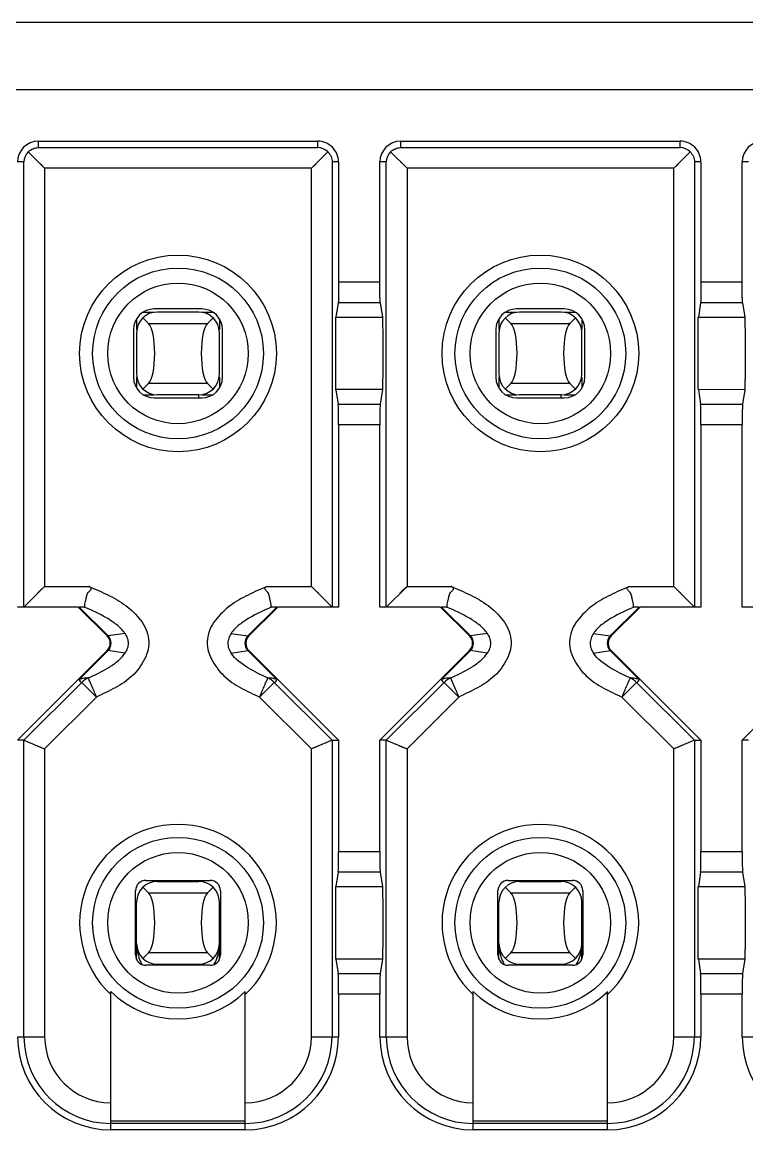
# Model space of a CAD drawing. Header units: millimetres. Extents: x 2890 to 3977, y 86 to 903.
# Drawn here: x 3033.2 to 3040.2, y 720.89 to 731.59 of the extents above; entities that cross this region are included whole.
import ezdxf

# ---------------------------------------------------------------- set-up
doc = ezdxf.new("R2010")
doc.units = ezdxf.units.MM
doc.layers.add('00_COMPONENTS', color=7, linetype='Continuous')

msp = doc.modelspace()

# ---------------------------------------------------------------- linework, layer by layer
at = {"color": 7, "linetype": 'Continuous'}
for p, q in [((3015.252, 730.936), (3057.652, 730.936)), ((3033.352, 730.436), (3033.352, 730.374)), ((3033.352, 730.436), (3036.052, 730.436)), ((3036.052, 730.374), (3036.052, 730.436)), ((3036.852, 730.436), (3036.852, 730.374)), ((3036.852, 730.436), (3039.552, 730.436)), ((3039.552, 730.374), (3039.552, 730.436)), ((3033.255, 730.333), (3033.414, 730.175)), ((3033.352, 730.374), (3036.052, 730.374)), ((3036.149, 730.333), (3035.991, 730.175)), ((3036.755, 730.333), (3036.914, 730.175)), ((3036.852, 730.374), (3039.552, 730.374)), ((3039.649, 730.333), (3039.491, 730.175)), ((3033.214, 730.236), (3033.152, 730.236)), ((3033.214, 725.936), (3033.214, 730.236)), ((3033.414, 730.175), (3033.414, 726.136)), ((3035.991, 730.175), (3033.414, 730.175)), ((3035.991, 726.136), (3035.991, 730.175)), ((3036.191, 730.236), (3036.191, 725.936)), ((3036.252, 730.236), (3036.191, 730.236)), ((3036.252, 730.236), (3036.252, 729.076)), ((3036.652, 729.076), (3036.652, 730.236)), ((3036.714, 730.236), (3036.652, 730.236)), ((3036.714, 725.936), (3036.714, 730.236)), ((3036.914, 730.175), (3036.914, 726.136)), ((3039.491, 730.175), (3036.914, 730.175)), ((3039.491, 726.136), (3039.491, 730.175)), ((3039.691, 730.236), (3039.691, 725.936)), ((3039.752, 730.236), (3039.691, 730.236)), ((3039.752, 730.236), (3039.752, 729.076)), ((3040.152, 729.076), (3040.152, 730.236)), ((3040.214, 730.236), (3040.152, 730.236)), ((3036.252, 729.076), (3036.652, 729.076)), ((3039.752, 729.076), (3040.152, 729.076)), ((3034.367, 728.786), (3034.472, 728.786)), ((3034.932, 728.816), (3034.472, 728.816)), ((3034.902, 728.786), (3034.502, 728.786)), ((3034.932, 728.786), (3035.037, 728.786)), ((3036.25, 728.876), (3036.228, 728.736)), ((3036.654, 728.876), (3036.25, 728.876)), ((3036.654, 728.876), (3036.676, 728.737)), ((3037.867, 728.786), (3037.972, 728.786)), ((3038.432, 728.816), (3037.972, 728.816)), ((3038.402, 728.786), (3038.002, 728.786)), ((3038.432, 728.786), (3038.537, 728.786)), ((3039.75, 728.876), (3039.728, 728.737)), ((3040.154, 728.876), (3039.75, 728.876)), ((3040.154, 728.876), (3040.176, 728.736)), ((3034.302, 728.721), (3034.302, 728.616)), ((3034.417, 728.676), (3034.363, 728.73)), ((3034.417, 728.676), (3034.987, 728.676)), ((3035.041, 728.73), (3034.987, 728.676)), ((3035.102, 728.721), (3035.102, 728.616)), ((3036.228, 728.737), (3036.676, 728.737)), ((3037.802, 728.721), (3037.802, 728.616)), ((3037.917, 728.676), (3037.863, 728.73)), ((3037.917, 728.676), (3038.487, 728.676)), ((3038.541, 728.73), (3038.487, 728.676)), ((3038.602, 728.721), (3038.602, 728.616)), ((3039.728, 728.737), (3040.176, 728.736)), ((3034.272, 728.616), (3034.272, 728.156)), ((3034.302, 728.586), (3034.302, 728.186)), ((3035.102, 728.186), (3035.102, 728.586)), ((3035.132, 728.156), (3035.132, 728.616)), ((3037.772, 728.616), (3037.772, 728.156)), ((3037.802, 728.586), (3037.802, 728.186)), ((3038.602, 728.186), (3038.602, 728.586)), ((3038.632, 728.156), (3038.632, 728.616)), ((3034.302, 728.156), (3034.302, 728.051)), ((3035.102, 728.156), (3035.102, 728.051)), ((3037.802, 728.156), (3037.802, 728.051)), ((3038.602, 728.156), (3038.602, 728.051)), ((3034.363, 728.042), (3034.417, 728.096)), ((3034.987, 728.096), (3034.417, 728.096)), ((3034.987, 728.096), (3035.041, 728.042)), ((3036.676, 728.036), (3036.228, 728.036)), ((3036.228, 728.035), (3036.25, 727.896)), ((3036.676, 728.036), (3036.654, 727.896)), ((3037.863, 728.042), (3037.917, 728.096)), ((3038.487, 728.096), (3037.917, 728.096)), ((3038.487, 728.096), (3038.541, 728.042)), ((3039.728, 728.036), (3039.75, 727.896)), ((3040.176, 728.035), (3039.728, 728.036)), ((3040.176, 728.035), (3040.154, 727.896)), ((3034.367, 727.986), (3034.472, 727.986)), ((3034.472, 727.956), (3034.932, 727.956)), ((3034.902, 727.986), (3034.502, 727.986)), ((3034.902, 727.956), (3034.902, 727.982)), ((3034.932, 727.986), (3035.037, 727.986)), ((3037.867, 727.986), (3037.972, 727.986)), ((3037.972, 727.956), (3038.432, 727.956)), ((3038.402, 727.986), (3038.002, 727.986)), ((3038.402, 727.956), (3038.402, 727.982)), ((3038.432, 727.986), (3038.537, 727.986)), ((3036.25, 727.896), (3036.654, 727.896)), ((3039.75, 727.896), (3040.154, 727.896)), ((3036.252, 727.696), (3036.252, 725.936)), ((3036.652, 727.696), (3036.252, 727.696)), ((3036.652, 725.936), (3036.652, 727.696)), ((3039.752, 727.696), (3039.752, 725.936)), ((3040.152, 727.696), (3039.752, 727.696)), ((3040.152, 725.936), (3040.152, 727.696)), ((3033.214, 725.936), (3033.414, 726.136)), ((3033.414, 726.136), (3033.841, 726.136)), ((3035.563, 726.136), (3035.991, 726.136)), ((3036.191, 725.936), (3035.991, 726.136)), ((3036.714, 725.936), (3036.914, 726.136)), ((3036.914, 726.136), (3037.341, 726.136)), ((3039.063, 726.136), (3039.491, 726.136)), ((3039.691, 725.936), (3039.491, 726.136)), ((3033.739, 725.936), (3033.152, 725.936)), ((3033.214, 725.936), (3033.216, 725.938)), ((3033.739, 725.936), (3034.018, 725.657)), ((3034.027, 725.657), (3033.747, 725.936)), ((3033.8, 725.936), (3033.747, 725.936)), ((3035.377, 725.657), (3035.657, 725.936)), ((3035.386, 725.657), (3035.665, 725.936)), ((3035.657, 725.936), (3035.604, 725.936)), ((3036.252, 725.936), (3035.665, 725.936)), ((3036.191, 725.936), (3036.188, 725.938)), ((3037.239, 725.936), (3036.652, 725.936)), ((3036.714, 725.936), (3036.716, 725.938)), ((3037.239, 725.936), (3037.518, 725.657)), ((3037.527, 725.657), (3037.247, 725.936)), ((3037.3, 725.936), (3037.247, 725.936)), ((3038.877, 725.657), (3039.157, 725.936)), ((3038.886, 725.657), (3039.165, 725.936)), ((3039.157, 725.936), (3039.104, 725.936)), ((3039.752, 725.936), (3039.165, 725.936)), ((3039.691, 725.936), (3039.688, 725.938)), ((3040.739, 725.936), (3040.152, 725.936)), ((3034.189, 725.681), (3034.027, 725.657)), ((3035.215, 725.681), (3035.377, 725.657)), ((3037.689, 725.681), (3037.527, 725.657)), ((3038.715, 725.681), (3038.877, 725.657)), ((3034.018, 725.657), (3034.027, 725.657)), ((3035.377, 725.657), (3035.386, 725.657)), ((3038.877, 725.657), (3038.886, 725.657)), ((3034.018, 725.515), (3033.152, 724.649)), ((3033.747, 725.236), (3034.027, 725.515)), ((3034.027, 725.515), (3034.018, 725.515)), ((3034.189, 725.491), (3034.027, 725.515)), ((3035.215, 725.491), (3035.377, 725.515)), ((3035.657, 725.236), (3035.377, 725.515)), ((3035.386, 725.515), (3035.377, 725.515)), ((3036.252, 724.649), (3035.386, 725.515)), ((3037.518, 725.515), (3036.652, 724.649)), ((3037.247, 725.236), (3037.527, 725.515)), ((3037.689, 725.491), (3037.527, 725.515)), ((3038.715, 725.491), (3038.877, 725.515)), ((3039.157, 725.236), (3038.877, 725.515)), ((3038.886, 725.515), (3038.877, 725.515)), ((3039.752, 724.649), (3038.886, 725.515)), ((3041.018, 725.515), (3040.152, 724.649)), ((3035.599, 725.249), (3035.568, 725.251)), ((3039.099, 725.249), (3039.068, 725.251)), ((3033.772, 725.208), (3033.214, 724.649)), ((3033.761, 725.241), (3033.747, 725.236)), ((3033.76, 725.24), (3033.747, 725.236)), ((3033.914, 725.066), (3033.772, 725.208)), ((3035.632, 725.208), (3035.49, 725.066)), ((3036.191, 724.649), (3035.632, 725.208)), ((3037.272, 725.208), (3036.714, 724.649)), ((3037.261, 725.241), (3037.247, 725.236)), ((3037.26, 725.24), (3037.247, 725.236)), ((3037.414, 725.066), (3037.272, 725.208)), ((3039.132, 725.208), (3038.99, 725.066)), ((3039.691, 724.649), (3039.132, 725.208)), ((3033.414, 724.566), (3033.915, 725.067)), ((3035.489, 725.067), (3035.991, 724.566)), ((3036.914, 724.566), (3037.415, 725.067)), ((3038.989, 725.067), (3039.491, 724.566)), ((3033.214, 724.649), (3033.152, 724.649)), ((3033.214, 721.786), (3033.214, 724.649)), ((3033.214, 724.649), (3033.414, 724.566)), ((3036.191, 724.649), (3035.991, 724.566)), ((3036.191, 724.649), (3036.191, 721.786)), ((3036.191, 724.649), (3036.252, 724.649)), ((3036.252, 724.649), (3036.252, 723.576)), ((3036.652, 723.576), (3036.652, 724.649)), ((3036.714, 724.649), (3036.652, 724.649)), ((3036.714, 721.786), (3036.714, 724.649)), ((3036.714, 724.649), (3036.914, 724.566)), ((3039.691, 724.649), (3039.491, 724.566)), ((3039.691, 724.649), (3039.691, 721.786)), ((3039.691, 724.649), (3039.752, 724.649)), ((3039.752, 724.649), (3039.752, 723.576)), ((3040.152, 723.576), (3040.152, 724.649)), ((3040.214, 724.649), (3040.152, 724.649)), ((3033.414, 724.566), (3033.414, 721.786)), ((3035.991, 721.786), (3035.991, 724.566)), ((3036.914, 724.566), (3036.914, 721.786)), ((3039.491, 721.786), (3039.491, 724.566)), ((3036.252, 723.576), (3036.652, 723.576)), ((3039.752, 723.576), (3040.152, 723.576)), ((3036.25, 723.376), (3036.228, 723.236)), ((3036.654, 723.376), (3036.25, 723.376)), ((3036.654, 723.376), (3036.676, 723.237)), ((3039.75, 723.376), (3039.728, 723.236)), ((3040.154, 723.376), (3039.75, 723.376)), ((3040.154, 723.376), (3040.176, 723.237)), ((3034.417, 723.176), (3034.363, 723.23)), ((3034.392, 723.296), (3035.012, 723.296)), ((3034.502, 723.286), (3034.902, 723.286)), ((3035.041, 723.23), (3034.987, 723.176)), ((3036.228, 723.237), (3036.676, 723.237)), ((3037.917, 723.176), (3037.863, 723.23)), ((3037.892, 723.296), (3038.512, 723.296)), ((3038.002, 723.286), (3038.402, 723.286)), ((3038.541, 723.23), (3038.487, 723.176)), ((3039.728, 723.237), (3040.176, 723.237)), ((3034.292, 722.576), (3034.292, 723.196)), ((3034.417, 723.176), (3034.987, 723.176)), ((3035.112, 723.196), (3035.112, 722.576)), ((3037.792, 722.576), (3037.792, 723.196)), ((3037.917, 723.176), (3038.487, 723.176)), ((3038.612, 723.196), (3038.612, 722.576)), ((3034.302, 722.533), (3034.302, 723.086)), ((3035.102, 722.533), (3035.102, 723.086)), ((3037.802, 722.533), (3037.802, 723.086)), ((3038.602, 722.533), (3038.602, 723.086)), ((3034.363, 722.542), (3034.417, 722.596)), ((3034.987, 722.596), (3034.417, 722.596)), ((3034.987, 722.596), (3035.041, 722.542)), ((3037.863, 722.542), (3037.917, 722.596)), ((3038.487, 722.596), (3037.917, 722.596)), ((3038.487, 722.596), (3038.541, 722.542)), ((3035.012, 722.476), (3034.392, 722.476)), ((3034.502, 722.486), (3034.502, 722.476)), ((3034.502, 722.486), (3034.902, 722.486)), ((3034.902, 722.476), (3034.902, 722.486)), ((3036.676, 722.536), (3036.228, 722.536)), ((3036.228, 722.535), (3036.25, 722.396)), ((3036.676, 722.536), (3036.654, 722.396)), ((3038.512, 722.476), (3037.892, 722.476)), ((3038.002, 722.486), (3038.002, 722.476)), ((3038.002, 722.486), (3038.402, 722.486)), ((3038.402, 722.476), (3038.402, 722.486)), ((3040.176, 722.536), (3039.728, 722.536)), ((3039.728, 722.535), (3039.75, 722.396)), ((3040.176, 722.536), (3040.154, 722.396)), ((3036.25, 722.396), (3036.654, 722.396)), ((3039.75, 722.396), (3040.154, 722.396)), ((3034.052, 720.886), (3034.052, 722.223)), ((3035.352, 720.886), (3035.352, 722.223)), ((3036.252, 722.196), (3036.252, 721.786)), ((3036.652, 722.196), (3036.252, 722.196)), ((3036.652, 721.786), (3036.652, 722.196)), ((3037.552, 720.886), (3037.552, 722.223)), ((3038.852, 720.886), (3038.852, 722.223)), ((3039.752, 722.196), (3039.752, 721.786)), ((3040.152, 722.196), (3039.752, 722.196)), ((3040.152, 721.786), (3040.152, 722.196)), ((3033.152, 721.786), (3033.414, 721.786)), ((3035.991, 721.786), (3036.252, 721.786)), ((3036.652, 721.786), (3036.914, 721.786)), ((3039.491, 721.786), (3039.752, 721.786)), ((3040.152, 721.786), (3040.414, 721.786)), ((3034.052, 720.974), (3035.352, 720.974)), ((3037.552, 720.974), (3038.852, 720.974)), ((3035.352, 720.948), (3034.052, 720.948)), ((3035.352, 720.886), (3034.052, 720.886)), ((3038.852, 720.948), (3037.552, 720.948)), ((3038.852, 720.886), (3037.552, 720.886))]:
    msp.add_line(p, q, dxfattribs=at)
for points in [[(3033.255, 730.333), (3033.274, 730.314), (3033.297, 730.291)], [(3036.149, 730.333), (3036.13, 730.314), (3036.107, 730.291)], [(3036.755, 730.333), (3036.774, 730.314), (3036.797, 730.291)], [(3039.649, 730.333), (3039.63, 730.314), (3039.607, 730.291)], [(3033.351, 730.237), (3033.382, 730.207), (3033.414, 730.175)], [(3036.053, 730.237), (3036.023, 730.206), (3035.991, 730.175)], [(3036.851, 730.237), (3036.882, 730.207), (3036.914, 730.175)], [(3039.553, 730.237), (3039.523, 730.206), (3039.491, 730.175)], [(3033.346, 726.069), (3033.378, 726.101), (3033.414, 726.136)], [(3036.058, 726.069), (3036.026, 726.1), (3035.991, 726.136)], [(3036.846, 726.069), (3036.878, 726.101), (3036.914, 726.136)], [(3039.558, 726.069), (3039.526, 726.1), (3039.491, 726.136)], [(3036.188, 725.938), (3036.17, 725.957), (3036.153, 725.973), (3036.134, 725.993), (3036.111, 726.015)], [(3039.688, 725.938), (3039.67, 725.957), (3039.653, 725.973), (3039.634, 725.993), (3039.611, 726.015)], [(3033.216, 725.938), (3033.235, 725.957), (3033.251, 725.973)], [(3036.716, 725.938), (3036.735, 725.957), (3036.751, 725.973)], [(3035.599, 725.249), (3035.584, 725.25), (3035.568, 725.251)], [(3039.099, 725.249), (3039.084, 725.25), (3039.068, 725.251)], [(3033.214, 724.649), (3033.218, 724.648), (3033.229, 724.643)], [(3036.191, 724.649), (3036.186, 724.648), (3036.175, 724.643)], [(3036.714, 724.649), (3036.718, 724.648), (3036.729, 724.643)], [(3039.691, 724.649), (3039.686, 724.648), (3039.675, 724.643)], [(3033.334, 724.599), (3033.372, 724.584), (3033.414, 724.566)], [(3036.07, 724.599), (3036.032, 724.583), (3035.991, 724.566)], [(3036.834, 724.599), (3036.872, 724.584), (3036.914, 724.566)], [(3039.57, 724.599), (3039.532, 724.583), (3039.491, 724.566)]]:
    msp.add_lwpolyline(points, dxfattribs=at)
for centre, radius in [((3034.702, 728.386), 0.95), ((3038.202, 728.386), 0.95), ((3034.702, 728.386), 0.825), ((3038.202, 728.386), 0.825), ((3034.702, 728.386), 0.679), ((3038.202, 728.386), 0.679), ((3034.702, 722.886), 0.825), ((3038.202, 722.886), 0.825), ((3034.702, 722.886), 0.679), ((3038.202, 722.886), 0.679)]:
    msp.add_circle(centre, radius, dxfattribs=at)
for centre, radius, start, end in [((3033.352, 730.236), 0.2, 90.0009, 180.0009), ((3036.052, 730.236), 0.2, 0.0009, 90.0009), ((3036.852, 730.236), 0.2, 90.0009, 180.0009), ((3039.552, 730.236), 0.2, 0.0009, 90.0009), ((3040.352, 730.236), 0.2, 90.0009, 180.0009), ((3033.352, 730.235), 0.138, 134.5333, 179.4175), ((3036.051, 730.236), 0.138, 44.5332, 89.4173), ((3036.852, 730.235), 0.138, 134.5333, 179.4175), ((3039.551, 730.236), 0.138, 44.5332, 89.4173), ((3034.472, 728.616), 0.2, 90, 180), ((3034.502, 728.586), 0.2, 90, 180), ((3034.902, 728.586), 0.2, 0, 90), ((3034.932, 728.616), 0.2, 0, 90), ((3037.972, 728.616), 0.2, 90, 180), ((3038.002, 728.586), 0.2, 90, 180), ((3038.402, 728.586), 0.2, 0, 90), ((3038.432, 728.616), 0.2, 0, 90), ((3034.472, 728.156), 0.2, 180, 270), ((3034.502, 728.186), 0.2, 180, 270), ((3034.902, 728.186), 0.2, 270, 0), ((3034.932, 728.156), 0.2, 270, 0), ((3037.972, 728.156), 0.2, 180, 270), ((3038.002, 728.186), 0.2, 180, 270), ((3038.402, 728.186), 0.2, 270, 0), ((3038.432, 728.156), 0.2, 270, 0), ((3033.956, 725.586), 0.0999, 314.9667, 45.0333), ((3035.448, 725.586), 0.1, 135.0019, 224.9985), ((3035.457, 725.586), 0.1, 179.997, 225.0046), ((3037.456, 725.586), 0.0999, 314.9667, 45.0333), ((3038.948, 725.586), 0.1, 135.0019, 224.9985), ((3038.957, 725.586), 0.1, 179.997, 225.0046), ((3040.693, 722.838), 5.662, 156.1188, 156.2373), ((3044.193, 722.838), 5.662, 156.1188, 156.2373), ((3034.702, 722.886), 0.95, 313.1736, 226.8265), ((3038.202, 722.886), 0.95, 313.1736, 226.8265), ((3034.392, 723.196), 0.1, 90, 180), ((3034.502, 723.086), 0.2, 90, 180), ((3034.902, 723.086), 0.2, 0, 90), ((3035.012, 723.196), 0.1, 0, 90), ((3037.892, 723.196), 0.1, 90, 180), ((3038.002, 723.086), 0.2, 90, 180), ((3038.402, 723.086), 0.2, 0, 90), ((3038.512, 723.196), 0.1, 0, 90), ((3034.502, 722.686), 0.2, 180, 270), ((3034.902, 722.686), 0.2, 270, 0), ((3038.002, 722.686), 0.2, 180, 270), ((3038.402, 722.686), 0.2, 270, 0), ((3034.392, 722.576), 0.1, 180, 270), ((3034.738, 722.686), 0.436, 183.0447, 186.6288), ((3034.751, 722.688), 0.449, 186.6439, 192.0251), ((3034.746, 722.687), 0.443, 191.9848, 196.2987), ((3035.012, 722.576), 0.1, 270, 0), ((3034.659, 722.686), 0.443, 343.6801, 348.0096), ((3034.654, 722.688), 0.449, 347.9689, 353.3565), ((3034.666, 722.686), 0.436, 353.3714, 356.956), ((3037.892, 722.576), 0.1, 180, 270), ((3038.238, 722.686), 0.436, 183.0447, 186.6288), ((3038.251, 722.688), 0.449, 186.6439, 192.0251), ((3038.246, 722.687), 0.443, 191.9848, 196.2987), ((3038.512, 722.576), 0.1, 270, 0), ((3038.159, 722.686), 0.443, 343.6801, 348.0096), ((3038.154, 722.688), 0.449, 347.9689, 353.3565), ((3038.166, 722.686), 0.436, 353.3714, 356.956), ((3034.702, 722.886), 0.929, 225.573, 314.427), ((3038.202, 722.886), 0.929, 225.573, 314.427), ((3034.052, 721.786), 0.9, 180, 270), ((3034.052, 721.786), 0.838, 180, 270), ((3034.052, 721.786), 0.638, 180, 270), ((3035.352, 721.786), 0.9, 270, 0), ((3035.352, 721.786), 0.838, 270, 0), ((3035.352, 721.786), 0.638, 270, 0), ((3037.552, 721.786), 0.9, 180, 270), ((3037.552, 721.786), 0.838, 180, 270), ((3037.552, 721.786), 0.638, 180, 270), ((3038.852, 721.786), 0.9, 270, 0), ((3038.852, 721.786), 0.838, 270, 0), ((3038.852, 721.786), 0.638, 270, 0), ((3041.052, 721.786), 0.9, 180, 270)]:
    msp.add_arc(centre, radius, start, end, dxfattribs=at)
for centre, major_axis, ratio, start_param, end_param in [((3034.397, 728.386), (0, 0.3), 0.267949, -2.879793, -0.261799), ((3035.007, 728.386), (0, 0.3), 0.267949, 0.261799, 2.879793), ((3037.897, 728.386), (0, 0.3), 0.267949, -2.879793, -0.261799), ((3038.507, 728.386), (0, 0.3), 0.267949, 0.261799, 2.879793), ((3036.25, 727.696), (0, 0.2), 0.008727, -1.570796, -0.053344), ((3036.654, 727.696), (0, 0.2), 0.008727, 0.053344, 1.570796), ((3039.75, 727.696), (0, 0.2), 0.008727, -1.570796, -0.053343), ((3040.154, 727.696), (0, 0.2), 0.008727, 0.053343, 1.570796), ((3033.947, 725.586), (-0.1, 0), 0.999962, 2.356231, 3.926954), ((3035.457, 725.586), (0.1, 0), 0.999962, 2.356231, 3.141593), ((3037.447, 725.586), (-0.1, 0), 0.999962, 8.639416, 10.210139), ((3038.957, 725.586), (0.1, 0), 0.999962, 2.356231, 3.141593), ((3036.25, 723.576), (0, 0.2), 0.008727, -3.08825, -1.570796), ((3036.654, 723.576), (0, 0.2), 0.008727, 1.570796, 3.08825), ((3039.75, 723.576), (0, 0.2), 0.008727, -3.08825, -1.570796), ((3040.154, 723.576), (0, 0.2), 0.008727, -4.712389, -3.194935), ((3034.397, 722.886), (0, 0.3), 0.267949, -2.879793, -0.261799), ((3035.007, 722.886), (0, 0.3), 0.267949, 0.261799, 2.879793), ((3037.897, 722.886), (0, 0.3), 0.267949, -2.879793, -0.261799), ((3038.507, 722.886), (0, 0.3), 0.267949, 0.261799, 2.879793), ((3036.25, 722.196), (0, 0.2), 0.008727, -1.570796, -0.053344), ((3036.654, 722.196), (0, 0.2), 0.008727, 0.053344, 1.570796), ((3039.75, 722.196), (0, 0.2), 0.008727, -1.570796, -0.053344), ((3040.154, 722.196), (0, 0.2), 0.008727, 0.053344, 1.570796)]:
    msp.add_ellipse(centre, major_axis=major_axis, ratio=ratio, start_param=start_param, end_param=end_param, dxfattribs=at)
for points, knots in [([(3033.255, 730.333), (3033.268, 730.346), (3033.299, 730.367), (3033.335, 730.374), (3033.352, 730.374)], [0, 0, 0, 0, 0.51628, 1, 1, 1, 1]), ([(3036.149, 730.333), (3036.162, 730.32), (3036.183, 730.29), (3036.19, 730.253), (3036.191, 730.236)], [0, 0, 0, 0, 0.51628, 1, 1, 1, 1]), ([(3036.755, 730.333), (3036.768, 730.346), (3036.799, 730.367), (3036.835, 730.374), (3036.852, 730.374)], [0, 0, 0, 0, 0.51628, 1, 1, 1, 1]), ([(3039.649, 730.333), (3039.662, 730.32), (3039.683, 730.29), (3039.69, 730.253), (3039.691, 730.236)], [0, 0, 0, 0, 0.51628, 1, 1, 1, 1]), ([(3036.252, 729.076), (3036.252, 729.051), (3036.252, 729.005), (3036.252, 728.945), (3036.251, 728.903), (3036.251, 728.882), (3036.25, 728.876)], [0, 0, 0, 0, 0.370849, 0.688911, 0.909048, 1, 1, 1, 1]), ([(3036.654, 728.876), (3036.653, 728.882), (3036.654, 728.903), (3036.652, 728.945), (3036.652, 729.005), (3036.652, 729.051), (3036.652, 729.076)], [0, 0, 0, 0, 0.090952, 0.311089, 0.629151, 1, 1, 1, 1]), ([(3039.752, 729.076), (3039.752, 729.051), (3039.752, 729.005), (3039.752, 728.945), (3039.751, 728.903), (3039.751, 728.882), (3039.75, 728.876)], [0, 0, 0, 0, 0.370849, 0.688911, 0.909048, 1, 1, 1, 1]), ([(3040.154, 728.876), (3040.153, 728.882), (3040.154, 728.903), (3040.152, 728.945), (3040.152, 729.005), (3040.152, 729.051), (3040.152, 729.076)], [0, 0, 0, 0, 0.090952, 0.311089, 0.629151, 1, 1, 1, 1]), ([(3036.225, 728.386), (3036.225, 728.408), (3036.225, 728.453), (3036.225, 728.518), (3036.225, 728.578), (3036.225, 728.631), (3036.226, 728.669), (3036.226, 728.694), (3036.226, 728.709), (3036.227, 728.72), (3036.227, 728.729), (3036.228, 728.733), (3036.227, 728.736), (3036.228, 728.736)], [0, 0, 0, 0, 0.195502, 0.383789, 0.556967, 0.708566, 0.832741, 0.882935, 0.924612, 0.957378, 0.980936, 0.995165, 1, 1, 1, 1]), ([(3036.676, 728.736), (3036.677, 728.737), (3036.676, 728.733), (3036.677, 728.729), (3036.677, 728.72), (3036.678, 728.709), (3036.678, 728.694), (3036.678, 728.669), (3036.679, 728.631), (3036.679, 728.579), (3036.679, 728.519), (3036.679, 728.454), (3036.68, 728.387), (3036.679, 728.319), (3036.679, 728.254), (3036.679, 728.195), (3036.679, 728.142), (3036.678, 728.104), (3036.678, 728.078), (3036.678, 728.063), (3036.677, 728.052), (3036.677, 728.043), (3036.676, 728.039), (3036.677, 728.036), (3036.676, 728.035)], [0, 0, 0, 0, 0.002363, 0.009586, 0.02152, 0.037999, 0.058844, 0.083866, 0.145657, 0.221162, 0.3074, 0.401038, 0.498517, 0.596079, 0.689966, 0.776564, 0.852578, 0.915133, 0.940557, 0.961702, 0.978293, 0.990201, 0.997429, 1, 1, 1, 1]), ([(3039.725, 728.387), (3039.725, 728.409), (3039.725, 728.454), (3039.725, 728.518), (3039.725, 728.578), (3039.725, 728.63), (3039.726, 728.669), (3039.726, 728.694), (3039.726, 728.709), (3039.727, 728.72), (3039.727, 728.729), (3039.728, 728.733), (3039.727, 728.737), (3039.728, 728.737)], [0, 0, 0, 0, 0.194261, 0.381494, 0.553953, 0.705283, 0.829858, 0.880531, 0.922799, 0.956203, 0.980346, 0.995002, 1, 1, 1, 1]), ([(3040.176, 728.737), (3040.177, 728.736), (3040.176, 728.733), (3040.177, 728.729), (3040.177, 728.72), (3040.178, 728.709), (3040.178, 728.694), (3040.178, 728.669), (3040.179, 728.63), (3040.179, 728.578), (3040.179, 728.518), (3040.179, 728.453), (3040.18, 728.385), (3040.179, 728.318), (3040.179, 728.253), (3040.179, 728.193), (3040.179, 728.141), (3040.178, 728.103), (3040.178, 728.078), (3040.178, 728.063), (3040.177, 728.052), (3040.177, 728.043), (3040.176, 728.039), (3040.177, 728.035), (3040.176, 728.036)], [0, 0, 0, 0, 0.002567, 0.009794, 0.021701, 0.038286, 0.059428, 0.084851, 0.147403, 0.223413, 0.310007, 0.40389, 0.501455, 0.59894, 0.692593, 0.778848, 0.854367, 0.916162, 0.941183, 0.962025, 0.9785, 0.990429, 0.997646, 1, 1, 1, 1]), ([(3036.228, 728.035), (3036.227, 728.035), (3036.228, 728.039), (3036.227, 728.043), (3036.227, 728.052), (3036.226, 728.063), (3036.226, 728.078), (3036.226, 728.104), (3036.225, 728.142), (3036.225, 728.194), (3036.225, 728.254), (3036.225, 728.318), (3036.225, 728.363), (3036.225, 728.386)], [0, 0, 0, 0, 0.005013, 0.01968, 0.043832, 0.077242, 0.119513, 0.170189, 0.294764, 0.446087, 0.618536, 0.805755, 1, 1, 1, 1]), ([(3039.728, 728.036), (3039.727, 728.036), (3039.728, 728.039), (3039.727, 728.043), (3039.727, 728.052), (3039.726, 728.063), (3039.726, 728.078), (3039.726, 728.103), (3039.725, 728.141), (3039.725, 728.194), (3039.725, 728.254), (3039.725, 728.319), (3039.725, 728.364), (3039.725, 728.387)], [0, 0, 0, 0, 0.00483, 0.019041, 0.042577, 0.075327, 0.116994, 0.167184, 0.291358, 0.442964, 0.61616, 0.804471, 1, 1, 1, 1]), ([(3033.8, 725.936), (3033.801, 725.936), (3033.802, 725.936), (3033.802, 725.937), (3033.802, 725.939), (3033.802, 725.942), (3033.801, 725.947), (3033.801, 725.959), (3033.807, 725.978), (3033.813, 726.006), (3033.817, 726.034), (3033.823, 726.058), (3033.833, 726.076), (3033.845, 726.088), (3033.855, 726.098), (3033.863, 726.106), (3033.866, 726.117), (3033.859, 726.126), (3033.85, 726.131), (3033.844, 726.135), (3033.841, 726.136)], [0, 0, 0, 0, 0.007668, 0.011766, 0.01805, 0.026791, 0.051522, 0.085573, 0.181657, 0.309255, 0.461639, 0.545531, 0.633624, 0.724493, 0.770387, 0.816342, 0.861574, 0.907254, 0.95359, 1, 1, 1, 1]), ([(3033.841, 726.136), (3033.872, 726.123), (3033.933, 726.096), (3034.024, 726.054), (3034.114, 726.007), (3034.198, 725.952), (3034.275, 725.887), (3034.343, 725.812), (3034.396, 725.726), (3034.424, 725.628), (3034.418, 725.526), (3034.382, 725.431), (3034.327, 725.346), (3034.262, 725.269), (3034.183, 725.206), (3034.096, 725.155), (3034.006, 725.111), (3033.945, 725.081), (3033.915, 725.067)], [0, 0, 0, 0, 0.062539, 0.125084, 0.187631, 0.250165, 0.312702, 0.37522, 0.437687, 0.500061, 0.562413, 0.624842, 0.687355, 0.749871, 0.812387, 0.874918, 0.937462, 1, 1, 1, 1]), ([(3035.563, 726.136), (3035.533, 726.123), (3035.471, 726.096), (3035.38, 726.053), (3035.291, 726.007), (3035.206, 725.952), (3035.13, 725.886), (3035.061, 725.813), (3035.008, 725.726), (3034.981, 725.628), (3034.986, 725.526), (3035.022, 725.431), (3035.077, 725.346), (3035.143, 725.27), (3035.221, 725.205), (3035.308, 725.154), (3035.398, 725.11), (3035.459, 725.081), (3035.489, 725.067)], [0, 0, 0, 0, 0.062539, 0.12508, 0.187633, 0.250154, 0.312686, 0.375206, 0.437641, 0.500035, 0.5624, 0.624835, 0.687333, 0.749861, 0.812378, 0.874922, 0.937461, 1, 1, 1, 1]), ([(3035.604, 725.936), (3035.603, 725.936), (3035.602, 725.936), (3035.602, 725.937), (3035.602, 725.939), (3035.602, 725.942), (3035.603, 725.947), (3035.603, 725.959), (3035.597, 725.978), (3035.591, 726.006), (3035.587, 726.034), (3035.581, 726.058), (3035.571, 726.076), (3035.559, 726.088), (3035.549, 726.098), (3035.542, 726.106), (3035.538, 726.117), (3035.545, 726.126), (3035.554, 726.131), (3035.56, 726.135), (3035.563, 726.136)], [0, 0, 0, 0, 0.007577, 0.011648, 0.01796, 0.026718, 0.051475, 0.085551, 0.181678, 0.309296, 0.461685, 0.545578, 0.633666, 0.724531, 0.770423, 0.81638, 0.861608, 0.907259, 0.95359, 1, 1, 1, 1]), ([(3037.3, 725.936), (3037.301, 725.936), (3037.302, 725.936), (3037.302, 725.937), (3037.302, 725.939), (3037.302, 725.942), (3037.301, 725.947), (3037.301, 725.959), (3037.307, 725.978), (3037.313, 726.006), (3037.317, 726.034), (3037.323, 726.058), (3037.333, 726.076), (3037.345, 726.088), (3037.355, 726.098), (3037.363, 726.106), (3037.366, 726.117), (3037.359, 726.126), (3037.35, 726.131), (3037.344, 726.135), (3037.341, 726.136)], [0, 0, 0, 0, 0.007668, 0.011766, 0.01805, 0.026791, 0.051522, 0.085573, 0.181657, 0.309255, 0.461639, 0.545531, 0.633624, 0.724493, 0.770387, 0.816342, 0.861574, 0.907254, 0.95359, 1, 1, 1, 1]), ([(3037.341, 726.136), (3037.372, 726.123), (3037.433, 726.096), (3037.524, 726.054), (3037.614, 726.007), (3037.698, 725.952), (3037.775, 725.887), (3037.843, 725.812), (3037.896, 725.726), (3037.924, 725.628), (3037.918, 725.526), (3037.882, 725.431), (3037.827, 725.346), (3037.762, 725.269), (3037.683, 725.206), (3037.596, 725.155), (3037.506, 725.111), (3037.445, 725.081), (3037.415, 725.067)], [0, 0, 0, 0, 0.062539, 0.125084, 0.187631, 0.250165, 0.312702, 0.37522, 0.437687, 0.500061, 0.562413, 0.624842, 0.687355, 0.749871, 0.812387, 0.874918, 0.937462, 1, 1, 1, 1]), ([(3039.063, 726.136), (3039.033, 726.123), (3038.971, 726.096), (3038.88, 726.053), (3038.791, 726.007), (3038.706, 725.952), (3038.63, 725.886), (3038.561, 725.813), (3038.508, 725.726), (3038.481, 725.628), (3038.486, 725.526), (3038.522, 725.431), (3038.577, 725.346), (3038.643, 725.27), (3038.721, 725.205), (3038.808, 725.154), (3038.898, 725.11), (3038.959, 725.081), (3038.989, 725.067)], [0, 0, 0, 0, 0.062539, 0.12508, 0.187633, 0.250154, 0.312686, 0.375206, 0.437641, 0.500035, 0.5624, 0.624835, 0.687333, 0.749861, 0.812378, 0.874922, 0.937461, 1, 1, 1, 1]), ([(3039.104, 725.936), (3039.103, 725.936), (3039.102, 725.936), (3039.102, 725.937), (3039.102, 725.939), (3039.102, 725.942), (3039.103, 725.947), (3039.103, 725.959), (3039.097, 725.978), (3039.091, 726.006), (3039.087, 726.034), (3039.081, 726.058), (3039.071, 726.076), (3039.059, 726.088), (3039.049, 726.098), (3039.042, 726.106), (3039.038, 726.117), (3039.045, 726.126), (3039.054, 726.131), (3039.06, 726.135), (3039.063, 726.136)], [0, 0, 0, 0, 0.007577, 0.011648, 0.01796, 0.026718, 0.051475, 0.085551, 0.181678, 0.309296, 0.461685, 0.545578, 0.633666, 0.724531, 0.770423, 0.81638, 0.861608, 0.907259, 0.95359, 1, 1, 1, 1]), ([(3034.189, 725.681), (3034.167, 725.714), (3034.11, 725.769), (3033.979, 725.855), (3033.872, 725.904), (3033.8, 725.935)], [0, 0, 0, 0, 0.249512, 0.499631, 1, 1, 1, 1]), ([(3035.604, 725.935), (3035.533, 725.903), (3035.425, 725.855), (3035.294, 725.769), (3035.236, 725.714), (3035.215, 725.681)], [0, 0, 0, 0, 0.500371, 0.750485, 1, 1, 1, 1]), ([(3037.689, 725.681), (3037.667, 725.714), (3037.61, 725.769), (3037.479, 725.855), (3037.372, 725.904), (3037.3, 725.935)], [0, 0, 0, 0, 0.249512, 0.499631, 1, 1, 1, 1]), ([(3039.104, 725.935), (3039.033, 725.903), (3038.925, 725.855), (3038.794, 725.769), (3038.736, 725.714), (3038.715, 725.681)], [0, 0, 0, 0, 0.500371, 0.750485, 1, 1, 1, 1]), ([(3034.189, 725.681), (3034.199, 725.667), (3034.215, 725.637), (3034.223, 725.586), (3034.215, 725.535), (3034.199, 725.505), (3034.189, 725.491)], [0, 0, 0, 0, 0.250154, 0.500039, 0.750012, 1, 1, 1, 1]), ([(3035.215, 725.681), (3035.206, 725.667), (3035.19, 725.637), (3035.18, 725.586), (3035.189, 725.535), (3035.206, 725.505), (3035.215, 725.491)], [0, 0, 0, 0, 0.250228, 0.500424, 0.749985, 1, 1, 1, 1]), ([(3037.689, 725.681), (3037.699, 725.667), (3037.715, 725.637), (3037.723, 725.586), (3037.715, 725.535), (3037.699, 725.505), (3037.689, 725.491)], [0, 0, 0, 0, 0.250154, 0.500039, 0.750012, 1, 1, 1, 1]), ([(3038.715, 725.681), (3038.706, 725.667), (3038.69, 725.637), (3038.68, 725.586), (3038.689, 725.535), (3038.706, 725.505), (3038.715, 725.491)], [0, 0, 0, 0, 0.250228, 0.500424, 0.749985, 1, 1, 1, 1]), ([(3033.836, 725.251), (3033.901, 725.282), (3033.999, 725.328), (3034.118, 725.409), (3034.169, 725.461), (3034.189, 725.491)], [0, 0, 0, 0, 0.50026, 0.750377, 1, 1, 1, 1]), ([(3035.568, 725.251), (3035.502, 725.28), (3035.375, 725.344), (3035.255, 725.432), (3035.215, 725.491)], [0, 0, 0, 0, 0.50107, 1, 1, 1, 1]), ([(3037.336, 725.251), (3037.401, 725.282), (3037.499, 725.328), (3037.618, 725.409), (3037.669, 725.461), (3037.689, 725.491)], [0, 0, 0, 0, 0.50026, 0.750377, 1, 1, 1, 1]), ([(3039.068, 725.251), (3039.002, 725.28), (3038.875, 725.344), (3038.755, 725.432), (3038.715, 725.491)], [0, 0, 0, 0, 0.50107, 1, 1, 1, 1]), ([(3033.836, 725.251), (3033.827, 725.251), (3033.808, 725.249), (3033.783, 725.247), (3033.767, 725.243), (3033.761, 725.241)], [0, 0, 0, 0, 0.371386, 0.73061, 1, 1, 1, 1]), ([(3033.894, 725.117), (3033.886, 725.135), (3033.875, 725.161), (3033.861, 725.193), (3033.853, 725.212), (3033.846, 725.228), (3033.841, 725.239), (3033.838, 725.245), (3033.837, 725.248), (3033.836, 725.25), (3033.836, 725.251), (3033.836, 725.251)], [0, 0, 0, 0, 0.399632, 0.571915, 0.719431, 0.838618, 0.926518, 0.957917, 0.980686, 0.994724, 1, 1, 1, 1]), ([(3035.568, 725.251), (3035.568, 725.251), (3035.568, 725.25), (3035.567, 725.249), (3035.566, 725.246), (3035.564, 725.24), (3035.559, 725.23), (3035.553, 725.216), (3035.545, 725.199), (3035.532, 725.17), (3035.522, 725.146), (3035.516, 725.13)], [0, 0, 0, 0, 0.005225, 0.019199, 0.041799, 0.072864, 0.159743, 0.278116, 0.425033, 0.597292, 1, 1, 1, 1]), ([(3035.657, 725.236), (3035.652, 725.238), (3035.633, 725.245), (3035.613, 725.247), (3035.599, 725.249)], [0, 0, 0, 0, 0.272995, 1, 1, 1, 1]), ([(3037.336, 725.251), (3037.327, 725.251), (3037.308, 725.249), (3037.283, 725.247), (3037.267, 725.243), (3037.261, 725.241)], [0, 0, 0, 0, 0.371386, 0.73061, 1, 1, 1, 1]), ([(3037.394, 725.117), (3037.386, 725.135), (3037.375, 725.161), (3037.361, 725.193), (3037.353, 725.212), (3037.346, 725.228), (3037.341, 725.239), (3037.338, 725.245), (3037.337, 725.248), (3037.336, 725.25), (3037.336, 725.251), (3037.336, 725.251)], [0, 0, 0, 0, 0.399632, 0.571915, 0.719431, 0.838618, 0.926518, 0.957917, 0.980686, 0.994724, 1, 1, 1, 1]), ([(3039.068, 725.251), (3039.068, 725.251), (3039.068, 725.25), (3039.067, 725.249), (3039.066, 725.246), (3039.064, 725.24), (3039.059, 725.23), (3039.053, 725.216), (3039.045, 725.199), (3039.032, 725.17), (3039.022, 725.146), (3039.016, 725.13)], [0, 0, 0, 0, 0.005225, 0.019199, 0.041799, 0.072864, 0.159743, 0.278116, 0.425033, 0.597292, 1, 1, 1, 1]), ([(3039.157, 725.236), (3039.152, 725.238), (3039.133, 725.245), (3039.113, 725.247), (3039.099, 725.249)], [0, 0, 0, 0, 0.272995, 1, 1, 1, 1]), ([(3033.747, 725.236), (3033.749, 725.23), (3033.754, 725.217), (3033.766, 725.21), (3033.772, 725.208)], [0, 0, 0, 0, 0.509991, 1, 1, 1, 1]), ([(3035.632, 725.208), (3035.638, 725.21), (3035.65, 725.217), (3035.655, 725.23), (3035.657, 725.236)], [0, 0, 0, 0, 0.490016, 1, 1, 1, 1]), ([(3037.247, 725.236), (3037.249, 725.23), (3037.254, 725.217), (3037.266, 725.21), (3037.272, 725.208)], [0, 0, 0, 0, 0.509991, 1, 1, 1, 1]), ([(3039.132, 725.208), (3039.138, 725.21), (3039.15, 725.217), (3039.155, 725.23), (3039.157, 725.236)], [0, 0, 0, 0, 0.490016, 1, 1, 1, 1]), ([(3035.511, 725.119), (3035.509, 725.115), (3035.501, 725.096), (3035.493, 725.077), (3035.487, 725.063)], [0, 0, 0, 0, 0.245406, 1, 1, 1, 1]), ([(3039.011, 725.119), (3039.009, 725.115), (3039.001, 725.096), (3038.993, 725.077), (3038.987, 725.063)], [0, 0, 0, 0, 0.245406, 1, 1, 1, 1]), ([(3036.225, 722.886), (3036.225, 722.908), (3036.225, 722.953), (3036.225, 723.018), (3036.225, 723.078), (3036.225, 723.131), (3036.226, 723.169), (3036.226, 723.194), (3036.226, 723.209), (3036.227, 723.22), (3036.227, 723.229), (3036.228, 723.233), (3036.227, 723.237), (3036.228, 723.236)], [0, 0, 0, 0, 0.195185, 0.383184, 0.55616, 0.707684, 0.831817, 0.881994, 0.923745, 0.956769, 0.980737, 0.995265, 1, 1, 1, 1]), ([(3036.676, 723.236), (3036.677, 723.237), (3036.676, 723.233), (3036.677, 723.229), (3036.677, 723.22), (3036.678, 723.209), (3036.678, 723.194), (3036.678, 723.169), (3036.679, 723.131), (3036.679, 723.079), (3036.679, 723.019), (3036.679, 722.954), (3036.68, 722.887), (3036.679, 722.819), (3036.679, 722.754), (3036.679, 722.695), (3036.679, 722.642), (3036.678, 722.604), (3036.678, 722.578), (3036.678, 722.563), (3036.677, 722.552), (3036.677, 722.543), (3036.676, 722.539), (3036.677, 722.536), (3036.676, 722.535)], [0, 0, 0, 0, 0.00237, 0.0096, 0.02154, 0.038023, 0.058872, 0.083897, 0.145692, 0.221195, 0.307428, 0.401059, 0.498529, 0.596082, 0.689959, 0.776549, 0.852559, 0.915111, 0.940536, 0.961682, 0.978276, 0.990189, 0.997423, 1, 1, 1, 1]), ([(3039.725, 722.886), (3039.725, 722.908), (3039.725, 722.953), (3039.725, 723.018), (3039.725, 723.078), (3039.725, 723.13), (3039.726, 723.169), (3039.726, 723.194), (3039.726, 723.209), (3039.727, 723.22), (3039.727, 723.229), (3039.728, 723.233), (3039.727, 723.236), (3039.728, 723.236)], [0, 0, 0, 0, 0.19493, 0.382708, 0.555517, 0.706952, 0.831179, 0.881485, 0.923362, 0.956451, 0.980423, 0.995013, 1, 1, 1, 1]), ([(3040.176, 723.236), (3040.177, 723.237), (3040.176, 723.233), (3040.177, 723.229), (3040.177, 723.22), (3040.178, 723.209), (3040.178, 723.194), (3040.178, 723.169), (3040.179, 723.131), (3040.179, 723.079), (3040.179, 723.019), (3040.179, 722.954), (3040.18, 722.887), (3040.179, 722.819), (3040.179, 722.754), (3040.179, 722.695), (3040.179, 722.642), (3040.178, 722.604), (3040.178, 722.578), (3040.178, 722.563), (3040.177, 722.552), (3040.177, 722.543), (3040.176, 722.539), (3040.177, 722.536), (3040.176, 722.535)], [0, 0, 0, 0, 0.002354, 0.009571, 0.0215, 0.037974, 0.058815, 0.083834, 0.145622, 0.221127, 0.307371, 0.401017, 0.498505, 0.596078, 0.689974, 0.77658, 0.852599, 0.915156, 0.94058, 0.961723, 0.97831, 0.990213, 0.997435, 1, 1, 1, 1]), ([(3036.228, 722.535), (3036.227, 722.535), (3036.228, 722.539), (3036.227, 722.543), (3036.227, 722.552), (3036.226, 722.563), (3036.226, 722.578), (3036.226, 722.604), (3036.225, 722.642), (3036.225, 722.694), (3036.225, 722.754), (3036.225, 722.818), (3036.225, 722.863), (3036.225, 722.886)], [0, 0, 0, 0, 0.005025, 0.019703, 0.043863, 0.077278, 0.119553, 0.170231, 0.294805, 0.446123, 0.618562, 0.805769, 1, 1, 1, 1]), ([(3039.728, 722.535), (3039.727, 722.535), (3039.728, 722.539), (3039.727, 722.543), (3039.727, 722.552), (3039.726, 722.563), (3039.726, 722.578), (3039.726, 722.604), (3039.725, 722.642), (3039.725, 722.694), (3039.725, 722.754), (3039.725, 722.818), (3039.725, 722.863), (3039.725, 722.886)], [0, 0, 0, 0, 0.004999, 0.019656, 0.043802, 0.077208, 0.119478, 0.170155, 0.294736, 0.44607, 0.618531, 0.805756, 1, 1, 1, 1])]:
    msp.add_open_spline(points, degree=3, knots=knots, dxfattribs=at)
for points in [[(3033.836, 725.251), (3033.812, 725.241), (3033.79, 725.226), (3033.772, 725.207)], [(3035.632, 725.207), (3035.614, 725.226), (3035.592, 725.241), (3035.568, 725.251)], [(3037.336, 725.251), (3037.312, 725.241), (3037.29, 725.226), (3037.272, 725.207)], [(3039.132, 725.207), (3039.114, 725.226), (3039.092, 725.241), (3039.068, 725.251)], [(3033.917, 725.063), (3033.909, 725.081), (3033.902, 725.099), (3033.894, 725.117)], [(3037.417, 725.063), (3037.409, 725.081), (3037.402, 725.099), (3037.394, 725.117)], [(3034.32, 722.562), (3034.328, 722.536), (3034.338, 722.51), (3034.352, 722.486)], [(3035.052, 722.486), (3035.066, 722.509), (3035.076, 722.536), (3035.084, 722.562)], [(3037.82, 722.562), (3037.828, 722.536), (3037.838, 722.51), (3037.852, 722.486)], [(3038.552, 722.486), (3038.566, 722.509), (3038.576, 722.536), (3038.584, 722.562)]]:
    msp.add_open_spline(points, degree=3, dxfattribs=at)
at = {"layer": '00_COMPONENTS', "color": 3, "linetype": 'Continuous'}
msp.add_line((3014.402, 731.586), (3058.002, 731.586), dxfattribs=at)

doc.saveas('drawing.dxf')
